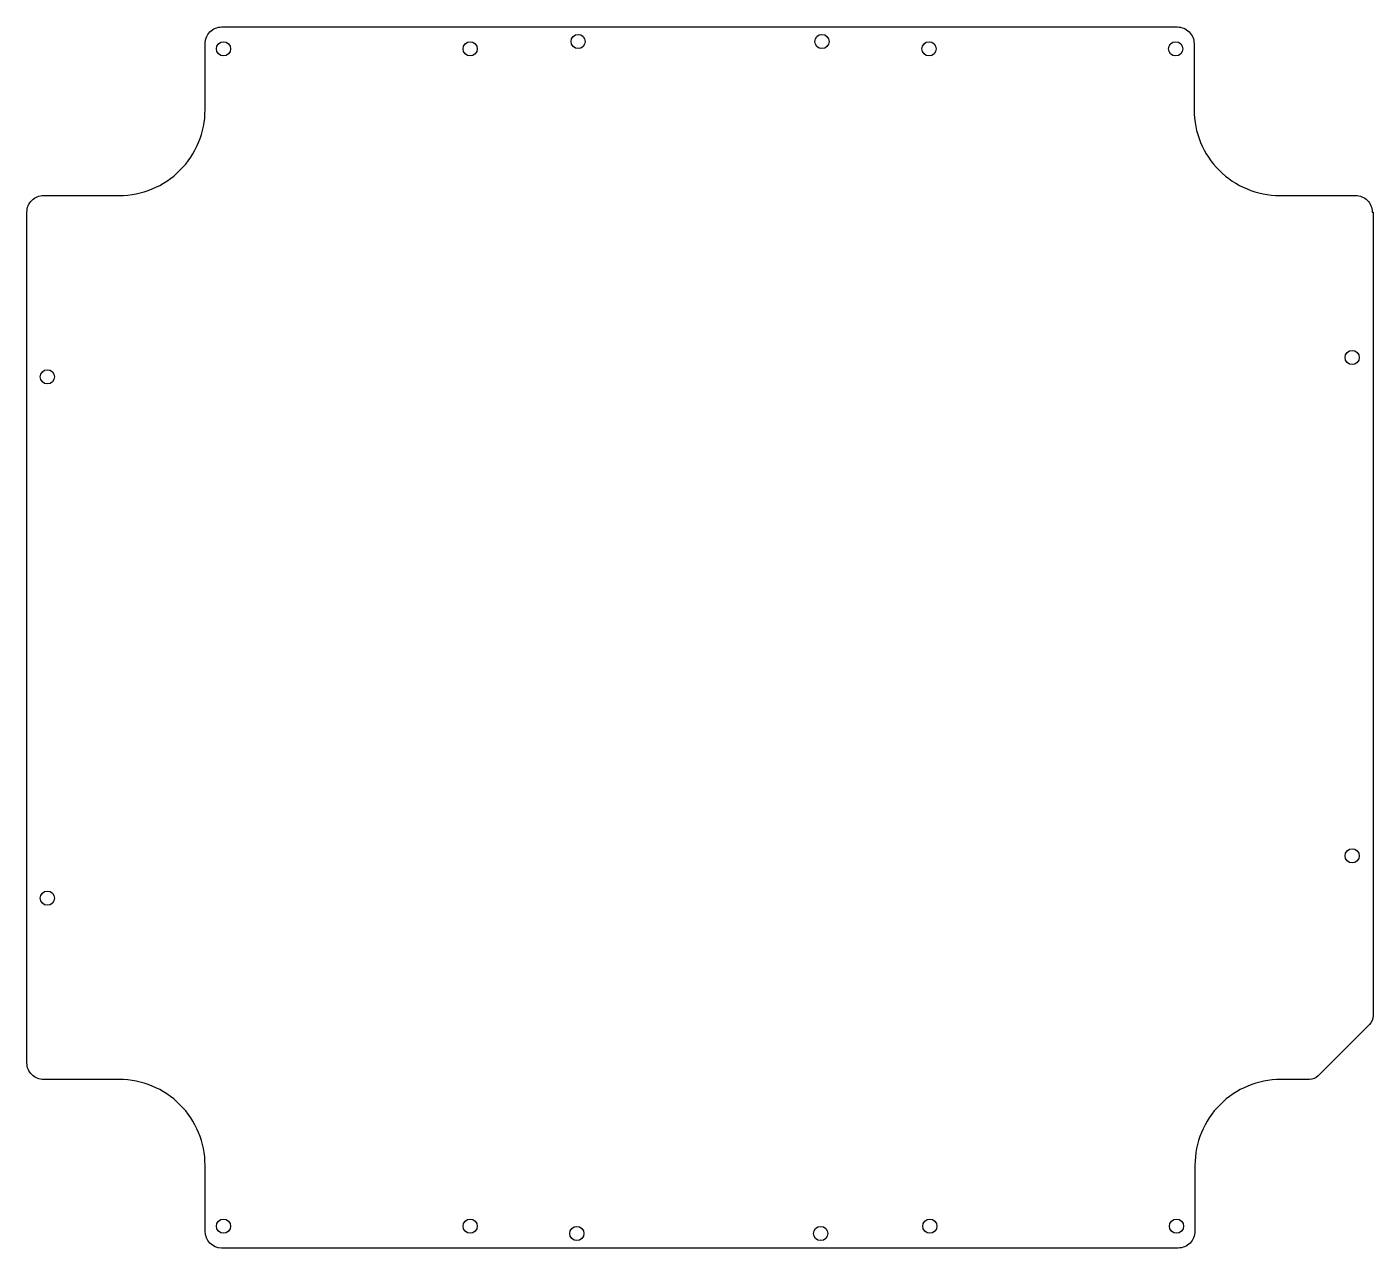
# Model space of a CAD drawing. Header units: millimetres. Extents: x -73 to 249, y -300 to -9.
import ezdxf

# ---------------------------------------------------------------- set-up
doc = ezdxf.new("R2010")
doc.units = ezdxf.units.MM
doc.layers.get('0').update_dxf_attribs({"linetype": 'CONTINUOUS'})

msp = doc.modelspace()

# ---------------------------------------------------------------- linework, layer by layer
msp.add_lwpolyline([(248.95, -52.85), (248.95, -244.89, -0.198912), (248.07, -247.01), (235.83, -259.25, -0.198912), (233.71, -260.13), (226.85, -260.13, 0.414214), (206.35, -280.63), (206.35, -296.4, -0.414214), (202.35, -300.4), (-26.36, -300.4, -0.411158), (-30.32, -296.4), (-30.32, -280.63, 0.414214), (-50.82, -260.13), (-68.92, -260.13, -0.414214), (-72.92, -256.13), (-72.92, -52.85, -0.414214), (-68.92, -48.85), (-50.82, -48.85, 0.414214), (-30.32, -28.35), (-30.32, -12.58, -0.414214), (-26.32, -8.58), (202.15, -8.58, -0.414214), (206.15, -12.58), (206.15, -28.35, 0.414214), (226.65, -48.85), (244.75, -48.85, -0.414214), (248.75, -52.85)], format="xyb", close=True)
for centre in [(-25.92, -13.8), (33.06, -13.8), (58.87, -12.07), (117.16, -12.07), (142.78, -13.8), (201.75, -13.8), (243.96, -87.57), (-68.03, -92.2), (243.96, -206.68), (-68.03, -216.78), (-25.92, -295.18), (33.06, -295.18), (58.57, -296.91), (116.87, -296.91), (142.97, -295.18), (201.95, -295.18)]:
    msp.add_circle(centre, 1.7)

doc.saveas('drawing.dxf')
